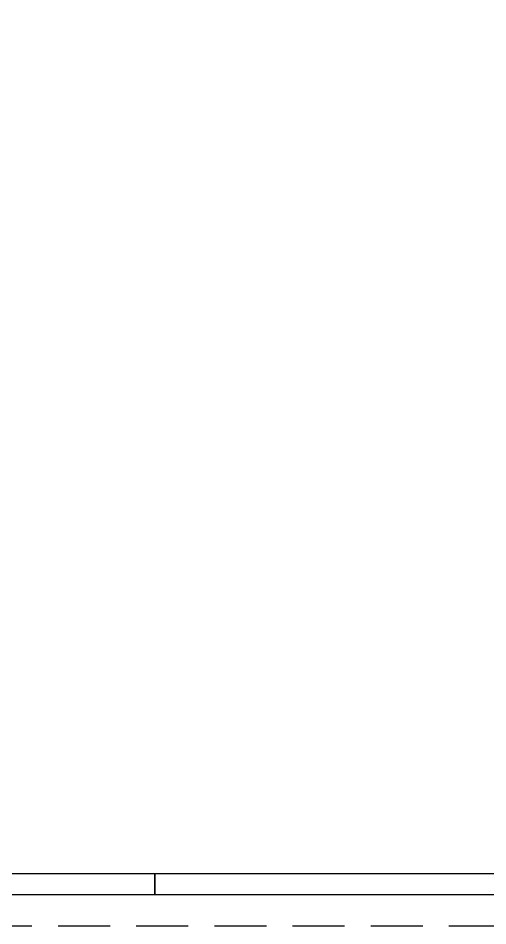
# Model space of a CAD drawing. Extents: x -1 to 121, y -1 to 86.
# Drawn here: x 75.49 to 98.02, y -1.3 to 42.25 of the extents above; entities that cross this region are included whole.
import ezdxf

# ---------------------------------------------------------------- set-up
doc = ezdxf.new("R2010")
doc.units = 0
doc.header["$MEASUREMENT"] = 0
doc.linetypes.add('HIDDEN', pattern=[0.375, 0.25, -0.125])
doc.layers.get('0').update_dxf_attribs({"linetype": 'CONTINUOUS'})
doc.layers.get('Defpoints').update_dxf_attribs({"linetype": 'CONTINUOUS'})
doc.layers.add('ARQ_FOLHA', color=7, linetype='CONTINUOUS')

# ---------------------------------------------------------------- blocks, each defined once
blk = doc.blocks.new('FOLHA A0 - 1189 X 841')
at = {"layer": 'ARQ_FOLHA', "color": 1}
for p, q in [((-370, 10), (-370, 0)), ((-370, 0), (-370, 10))]:
    blk.add_line(p, q, dxfattribs=at)
for points in [[(-1189, 0), (0, 0), (0, 841), (-1189, 841)], [(-10, 10), (-1164, 10), (-1164, 831), (-10, 831)]]:
    blk.add_lwpolyline(points, close=True, dxfattribs=at)
at = {"layer": 'Defpoints', "color": 8, "linetype": 'HIDDEN', "ltscale": 100}
blk.add_lwpolyline([(-1204, -15), (15, -15), (15, 856), (-1204, 856)], close=True, dxfattribs=at)
blk = doc.blocks.new('*U27')
blk.add_blockref('FOLHA A0 - 1189 X 841', (0, 0))

msp = doc.modelspace()

# ---------------------------------------------------------------- block references
at = {"xscale": 0.09999999999999938, "yscale": 0.09999999999999938, "zscale": 0.09999999999999938}
msp.add_blockref('*U27', (119.054, 0.201), dxfattribs=at)

doc.saveas('drawing.dxf')
